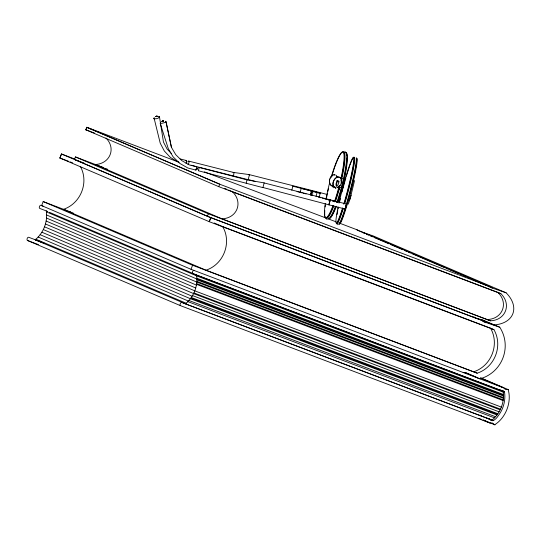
<?xml version="1.0" encoding="UTF-8"?>
<svg xmlns="http://www.w3.org/2000/svg" width="541" height="541" viewBox="0 0 541 541"><rect width="100%" height="100%" fill="white"/><g stroke="black" fill="none" stroke-linecap="round" stroke-linejoin="round"><path stroke-width="0.81" d="M262.784 187.45L328.928 204.823L330.301 199.832L344.353 203.497M330.247 199.859L330.186 200.197M341.513 180.18L341.188 182.986M159.068 116.396C161.096 118.107 153.231 120.048 154.171 117.877M154.07 118.073L160.217 143.155L164.322 151.007L170.435 157.478L177.942 161.881M140.782 251.24L196.559 275.011L503.144 391.251C504.794 401.936 500.439 413.236 492.073 420.08L185.489 303.839L35.212 239.798C43.571 232.955 47.933 221.661 46.276 210.976L47.824 211.632M335.751 187.517L335.4 188.491M340.925 180.768L341.581 180.863L341.168 180.822M195.883 169.658L195.91 170.104L196.741 166.804L189.161 164.829L181.796 160.636L175.744 154.672L171.429 147.335L166.053 121.935L165.472 121.211M198.364 170.212L198.364 170.76L262.892 187.612L264.17 182.899L247.115 179.916L199.237 167.44L198.987 167.859M329.469 181.262L329.685 179.531M185.489 303.839C193.854 296.989 198.209 285.695 196.559 275.011M338.72 190.189L339.072 189.161L338.842 189.688M196.924 169.428C197.884 166.56 196.924 169.286 197.12 169.11M197.33 168.312L197.289 167.953M156.403 116.531L157.188 116.173L155.835 116.484M354.558 180.511L350.622 196.816M311.42 190.75L311.028 190.263L249.07 174.567L233.624 172.464L188.701 161.09M197.303 168.44L197.195 168.853M341.256 180.87L341.831 178.51A34.34 5.065 -75.4 0 0 343.792 151.872M312.103 190.926L312.049 190.52L326.061 194.172M328.874 204.417L328.928 204.823M329.036 204.464L329.09 204.87L343.102 208.522M291.815 190.216L292.864 186.232L312.11 191.142M310.345 195.024L311.4 191.041L320.252 193.245L311.974 191.068M310.825 195.139L311.88 191.156L312.928 191.473M310.656 193.671L311.717 193.955L312.062 192.623L313.07 192.88M317.1 192.454L316.052 196.437L316.877 196.654M319.176 197.208L320.225 193.225M329.442 202.26L330.132 199.791L329.09 204.87M263.974 182.892L330.132 199.791M348.336 204.099L350.284 197.891M345.496 207.068L346.348 204.072L344.779 203.659M349.439 200.765L351.075 195.26M248.86 174.858L249.489 174.811L248.116 179.666L191.095 165.235M329.645 179.774L330.138 178.097M337.077 180.586L335.975 184.075L336.231 184.995L337.868 185.333L338.964 181.837L338.713 180.917L337.077 180.586L337.327 181.505L336.231 184.995M160.406 122.624L160.244 123.558L168.298 148.674L173.066 156.782L179.754 163.375L187.896 168.014L195.91 170.104M43.584 242.909L28.592 237.229C27.402 237.053 26.455 239.798 27.368 240.434L180.43 305.651L489.842 422.967L492.547 423.076L494.63 424.78C505.767 417.95 511.894 402.078 508.155 389.547L505.456 389.446L503.367 387.735L191.02 269.303L41.623 205.607L43.172 201.57L66.827 210.544M43.172 201.57L192.569 265.266L477.189 373.189C494.799 367.393 503.198 345.719 493.913 329.631L209.293 221.709L59.895 158.013L61.444 153.975L74.854 159.061M59.95 158.033L61.464 154.09M360.205 231.467L373.182 235.917L506.099 292.789C520.374 307.126 513.855 323.734 493.757 324.945L480.354 319.359L477.108 318.629L207.379 216.312L74.462 159.433L75.422 156.924L103.872 167.717M75.422 156.924L208.346 213.796L490.45 320.813C505.632 320.238 511.86 304.258 500.865 293.682L218.76 186.665L85.843 129.793L86.803 127.277L179.078 162.28M85.884 129.813L86.831 127.351L219.653 184.19L489.449 286.473L492.357 288.076L506.099 292.789M207.379 216.312L208.346 213.796M218.76 186.665L219.72 184.156L86.803 127.277M209.239 221.682L210.753 217.739M191.02 269.303L192.569 265.266M209.293 221.709L210.841 217.671L61.444 153.975M330.091 178.341C330.788 176.346 332.647 174.371 334.933 174.736M341.581 180.843L341.182 181.316M162.672 121.17L163.483 120.941L161.969 121.367L163.47 120.947M198.425 170.726L199.237 167.44M246.966 180.092L246.209 183.156M345.036 208.562L344.644 208.718M330.788 177.063L332.708 175.311M158.804 116.646L159.433 116.7L158.966 117.025M156.214 116.579L156.701 116.207M339.816 185.577L337.753 187.26M486.988 418.105L489.314 419.099C492.425 423.299 496.577 418.443 498.383 415.556C503.529 408.908 505.761 400.157 504.53 391.846L500.601 390.169M344.252 182.919L343.407 183.798L344.367 183.25M162.584 121.198L163.409 120.961M156.038 116.613L157.018 116.153M154.395 118.296L153.962 118.79M155.896 116.626L157.127 116.153M162.395 121.245L163.301 120.995M155.788 116.626L157.073 116.295M477.189 373.189L205.999 270.196L63.344 209.381C80.663 203.646 89.258 182.452 80.338 166.418M205.999 270.196C223.602 264.407 232.001 242.726 222.716 226.638L214.189 223M473.821 371.755C491.424 365.959 499.823 344.279 490.538 328.191L222.716 226.638M162.3 121.272L163.226 121.015M162.232 121.292L163.152 121.035M162.868 121.11L162.151 121.312L163.057 121.062M155.727 116.613L156.87 116.173M162.043 121.346L162.78 121.137M162.009 121.353L162.713 121.096M155.713 116.579L156.944 116.356M156.126 116.362L156.505 116.247M336.718 187.916C340.445 187.024 342.453 182.432 341.243 178.936M160.501 123.023L160.704 122.969M165.6 121.603L166.094 121.921L171.429 147.335M155.747 116.538L156.782 116.416M165.397 121.657L165.877 121.522M160.264 123.091C160.406 124.017 166.533 122.354 165.729 121.563M490.45 320.813L221.993 218.828L95.074 164.525C109.735 163.957 116.572 148.606 105.935 137.969M221.993 218.828C237.174 218.253 243.409 202.28 232.407 191.697L228.539 190.04M487.448 319.528C502.63 318.953 508.865 302.974 497.862 292.397L232.407 191.697M155.964 116.423L156.599 116.477M193.955 270.419C192.765 270.243 191.785 272.982 192.724 273.624L500.384 390.271L502.677 390.406L504.53 391.846M343.278 178.99L341.858 178.618M327.332 219.301L326.507 219.091M336.198 185.617C334.98 186.151 338.328 186.611 336.698 185.719M186.51 163.152L186.949 161.57M153.921 118.236L154.604 118.398M333.804 174.953L334.886 174.98M333.594 186.057C331.477 186.354 329.915 184.38 329.625 182.466M333.547 186.293C330.74 186.631 329.212 183.426 329.51 181.019M342.73 187.213L343.319 187.571M340.086 185.82L339.437 185.536M463.157 372.485L466.531 372.965L479.955 378.856C502.231 372.614 512.273 346.781 499.769 327.231L481.192 319.312M330.578 200.386L330.294 200.407M337.327 181.505L338.964 181.837M310.581 190.723L310.142 190.635L312.042 191.257M311.555 191L312.083 191.223M319.014 197.188L318.399 197.039M311.711 191.041L301.209 188.39L300.154 192.373L297.023 191.582M312.678 191.331C313.57 191.534 311.474 191.237 312.854 191.345M328.211 199.717L329.084 199.933M320.083 197.614L320.617 197.742M159.622 117.079L159.203 116.64M312.718 194.205L311.717 193.955M180.106 158.939L186.429 160.535M306.084 193.949L305.455 193.786M255.453 181.526L247.697 179.348M322.111 198.114L322.761 198.283M329.374 204.363L328.522 204.14L329.002 204.275M312.455 195.565L311.366 195.281M323.417 198.452L327.197 199.44M332.302 200.88L334.554 201.468M330.49 200.339L330.97 200.42M304.137 193.441L303.136 193.178M294.412 186.665L292.864 186.232M311.521 192.481L312.069 192.623M329.51 200.15L330.051 200.292M329.158 201.475L329.699 201.624M336.198 201.854L336.996 202.064M40.893 205.195C39.77 205.046 38.654 207.744 39.662 208.4L46.763 211.091M327.954 199.636L328.603 199.812M300.823 192.555L302.155 192.914M332.6 200.873L334.825 201.495M328.15 199.771L328.529 199.879M341.202 187.544L343.474 178.936A34.34 5.065 -75.4 0 0 346.605 157.796M482.714 321.422L499.769 327.231M204.315 171.855L326.561 218.226M328.137 218.828L336.029 221.817M339.18 223.014L356.533 229.6L489.449 286.473M85.843 129.793L94.533 133.086M95.074 164.525L103.764 167.818M105.346 168.42L107.713 169.319M74.462 159.433L83.923 163.024M59.895 158.013L68.572 161.299M70.147 161.901L72.508 162.794M210.841 217.671L482.971 320.86L485.811 322.74M68.403 211.139L70.77 212.038M63.344 209.381L73.617 213.276M41.623 205.607L43.206 206.202M503.279 392.164L196.694 275.917L46.418 211.883M196.843 278.243L503.428 394.484M503.475 395.261L196.89 279.014L46.607 214.98M196.863 279.785L503.448 396.026M196.823 281.313L503.401 397.554M503.38 398.318L196.796 282.077L46.512 218.043M196.606 283.579L503.191 399.826M196.511 284.329L503.096 400.577M501.412 407.109L194.828 290.862L44.545 226.828M193.921 292.924L500.506 409.165M500.202 409.848L193.617 293.607L43.334 229.573M192.508 295.575L499.093 411.816M191.271 297.476L497.855 413.723M190.838 298.098L497.422 414.345M35.212 239.798L44.693 243.396M496.99 414.967L190.405 298.72L40.129 234.686M188.917 300.478L495.502 416.726M27.368 240.434L38.418 244.62M187.869 301.614L494.454 417.855M489.314 419.099L181.661 302.446C180.525 302.304 179.423 304.996 180.43 305.651M344.833 151.257L345.212 151.473M335.562 187.585C328.38 185.002 337.577 171.402 341.324 179.247M335.643 187.889C329.449 185.644 335.596 173.539 340.783 178.219M337.496 224.718L337.111 224.495M473.686 316.898L476.006 317.892M477.554 318.554L482.971 320.86M490.538 328.191L493.913 329.631M480.509 377.753L508.52 389.716M480.834 378.132L503.367 387.735M465.246 372.587L477.629 377.868M498.829 389.608L500.384 390.271M49.373 212.295L139.233 250.584M46.141 221.046L196.424 285.087M45.485 223.981L195.761 288.015M489.531 418.998L493.466 420.675M479.989 415.123L481.544 415.786M483.296 419.938L495.015 424.901M478.968 418.335L481.294 419.329M482.849 419.985L489.842 422.967M41.86 232.197L192.143 296.231M38.141 237.032L188.424 301.067M35.922 239.217L186.205 303.251M362.531 232.529L364.85 233.516M366.399 234.179L368.712 235.173M370.26 235.835L372.58 236.823M374.122 237.485L388.81 243.768M390.352 244.431L402.72 249.719M404.262 250.382L406.582 251.376M408.124 252.038L410.443 253.026M411.992 253.688L444.445 267.579M445.994 268.241L448.313 269.229M449.855 269.891L458.355 273.53M459.904 274.192L462.224 275.18M463.765 275.842L466.085 276.836M467.634 277.499L469.946 278.487M471.495 279.149L486.176 285.432M487.725 286.094L492.357 288.076M497.862 292.397L500.865 293.682M224.671 188.39L226.99 189.384M356.533 229.6L359.44 231.203M335.934 175.149L337.428 176.995M171.436 153.61L167.081 149.012L163.45 142.013L159.48 116.809M332.85 186.956L333.533 187.768M336.739 176.163L337.381 177.232M160.373 123.064L160.4 123.51M154.199 118.405L154.205 118.851M356.363 159.23A34.34 2.685 -75.3 0 1 355.329 167.602M355.167 168.494A34.34 2.685 -75.3 0 1 345.435 207.325M344.975 208.806A34.34 2.685 -75.3 0 1 338.538 224.102M354.389 157.275A34.34 2.685 -75.3 0 1 344.725 203.768M343.325 208.373A34.34 2.685 -75.3 0 1 336.887 223.67M345.435 152.298A34.34 5.065 -75.4 0 1 346.585 156.024M336.881 202.449A34.34 5.065 -75.4 0 0 341.371 187.599L339.728 187.172A34.34 5.065 -75.4 0 1 335.501 201.266M335.217 207A34.34 5.065 -75.4 0 1 329.442 218.104M333.858 205.823A34.34 5.065 -75.4 0 1 325.608 217.394M344.894 208.549A0.859 0.446 17.4 0 1 344.414 209.083A0.859 0.446 17.4 0 1 343.332 208.495M336.779 201.854A0.859 0.784 0 0 1 336.86 202.043M331.146 177.38A33.914 5.004 -75.4 0 1 342.69 152.021A33.914 5.004 -75.4 0 1 340.979 178.388M338.7 187.72A33.914 5.004 -75.4 0 1 334.73 200.867M333.107 205.37A33.914 5.004 -75.4 0 1 325.283 203.578M325.946 199.46A33.914 5.004 -75.4 0 1 329.645 182.79M337.503 160.001A34.34 5.065 -75.4 0 1 344.346 153.698A34.34 5.065 -75.4 0 1 341.067 179.95M339.106 187.849A34.34 5.065 -75.4 0 1 334.825 201.915M333.452 205.715A34.34 5.065 -75.4 0 1 324.965 216.481M324.783 215.203A34.34 5.065 -75.4 0 1 324.803 210.422M325.127 206.946A34.34 5.065 -75.4 0 1 325.31 205.465M326.331 198.96A34.34 5.065 -75.4 0 1 327.467 193.211M327.839 191.521A34.34 5.065 -75.4 0 1 328.556 188.396M331.687 176.603A34.34 5.065 -75.4 0 1 332.37 174.337M332.62 173.526A34.34 5.065 -75.4 0 1 334.69 167.264M334.947 166.54A34.34 5.065 -75.4 0 1 337.226 160.643M345.848 152.406A34.34 5.065 -75.4 0 1 337.55 201.8M335.914 206.358A34.34 5.065 -75.4 0 1 328.34 218.794M346.226 152.941A33.921 5.004 -75.4 0 1 342.21 187.801M341.797 189.35A33.921 5.004 -75.4 0 1 337.773 202.469M336.414 206.229A33.921 5.004 -75.4 0 1 328.935 218.517M339.018 203.051A33.914 2.651 -75.3 0 1 353.442 157.458A33.914 2.651 -75.3 0 1 343.731 204.187M342.581 207.947A33.914 2.651 -75.3 0 1 338.152 207.041M351.609 160.866A34.34 2.685 -75.3 0 1 353.422 166.094A34.34 2.685 -75.3 0 1 344.313 203.659M342.906 208.265A34.34 2.685 -75.3 0 1 336.468 223.561M337.036 214.54A34.34 2.685 -75.3 0 1 337.347 212.775M337.483 212.058A34.34 2.685 -75.3 0 1 337.773 210.557M338.084 208.982A34.34 2.685 -75.3 0 1 338.423 207.345M339.674 201.678A34.34 2.685 -75.3 0 1 340.458 198.344M342.02 192.021A34.34 2.685 -75.3 0 1 342.636 189.648M342.838 188.863A34.34 2.685 -75.3 0 1 344.975 181.073M345.185 180.322A34.34 2.685 -75.3 0 1 345.895 177.874M346.368 176.271A34.34 2.685 -75.3 0 1 347.538 172.464M347.789 171.666A34.34 2.685 -75.3 0 1 349.729 165.83M350.013 165.012A34.34 2.685 -75.3 0 1 351.366 161.455M356.458 157.816A34.34 2.685 -75.3 0 1 350.088 192.515A34.34 2.685 -75.3 0 1 338.957 224.211M356.837 158.357A33.921 2.651 -75.3 0 1 350.548 192.623A33.921 2.651 -75.3 0 1 339.552 223.927M185.888 160.772A1.711 0.629 -75.8 0 1 186.679 161.245A1.711 0.629 -75.8 0 1 185.996 163.551M233.07 172.809A1.718 0.629 -75.8 0 1 233.901 172.978A1.718 0.629 -75.8 0 1 233.421 175.237A1.718 0.629 -75.8 0 1 232.508 175.46M188.153 161.434A1.718 0.629 -75.8 0 1 189.005 162.09A1.718 0.629 -75.8 0 1 187.998 164.403"/></g></svg>
